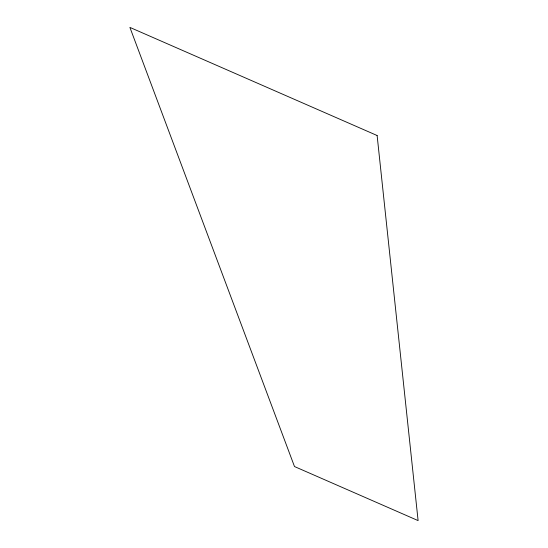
<?xml version="1.0" encoding="UTF-8"?>
<svg xmlns="http://www.w3.org/2000/svg" width="548" height="548" viewBox="0 0 548 548"><rect width="100%" height="100%" fill="white"/><g stroke="black" fill="none" stroke-linecap="round" stroke-linejoin="round"><path stroke-width="0.82" d="M377.127 135.52L129.897 27.4L294.488 466.54L418.103 520.6L377.127 135.52"/></g></svg>
